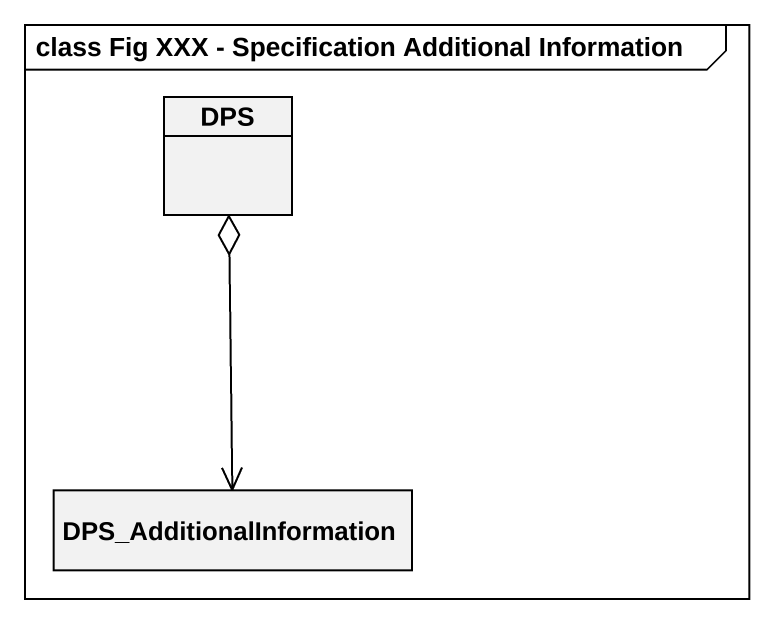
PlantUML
@startuml
mainframe class Fig XXX - Specification Additional Information
hide circle
hide empty members
class DPS
class DPS_AdditionalInformation
DPS o--> DPS_AdditionalInformation
@enduml
